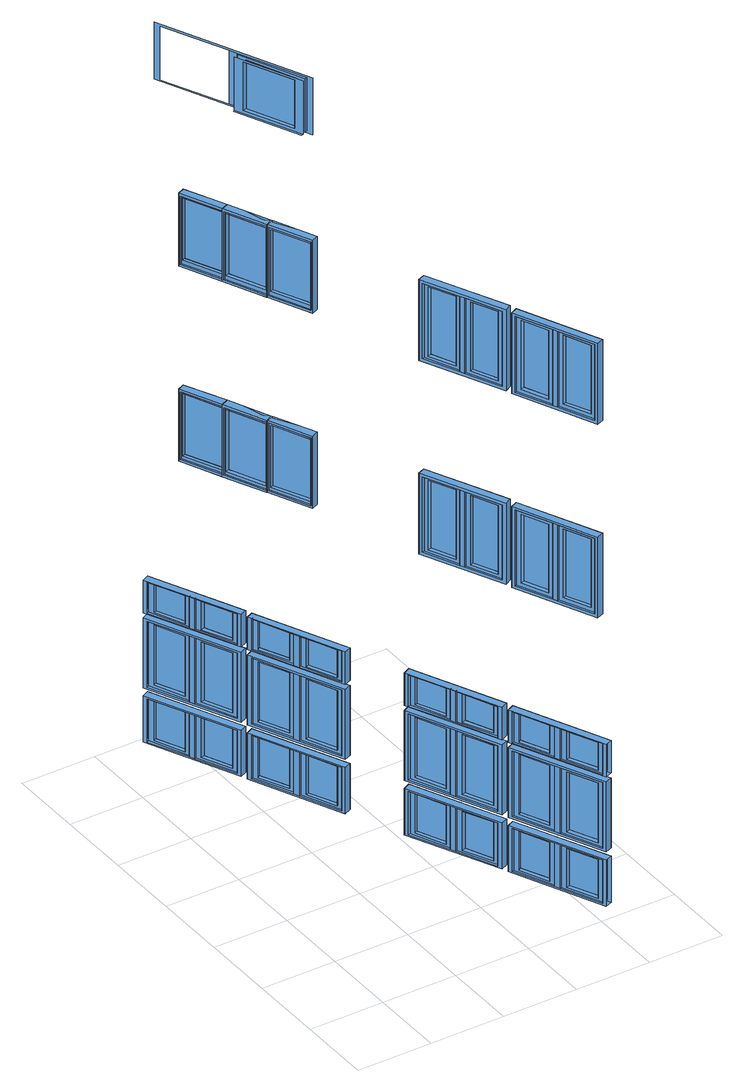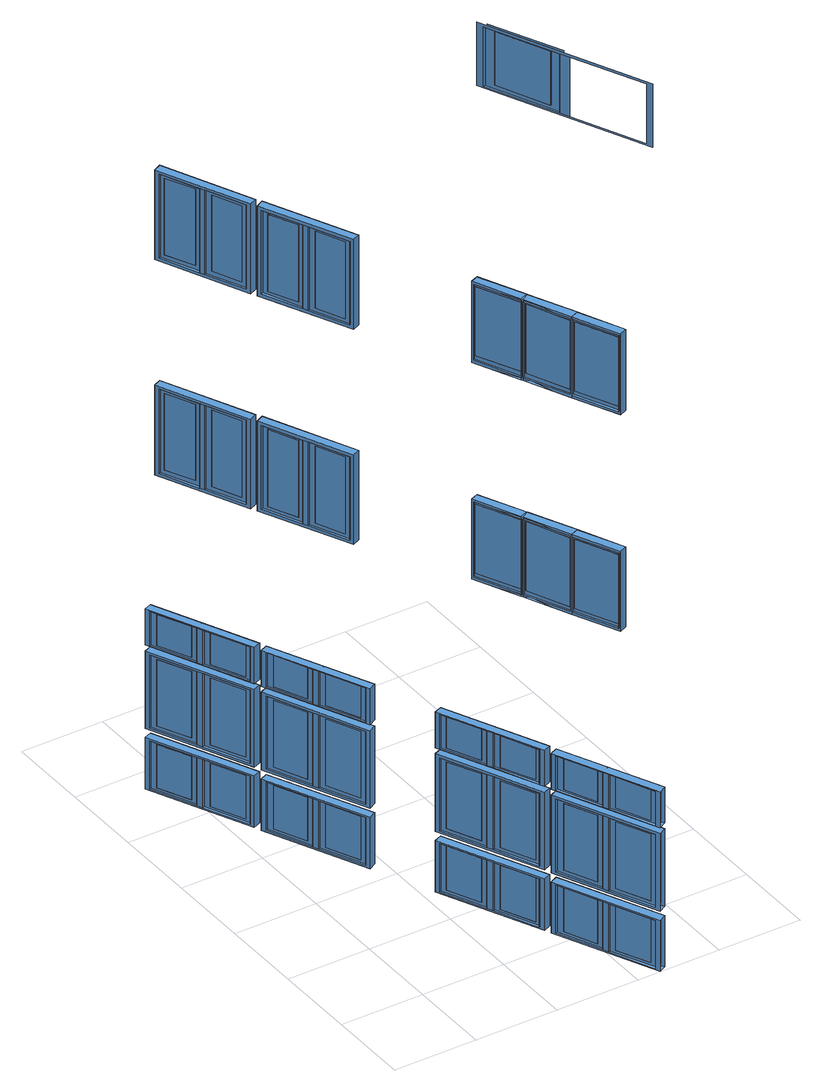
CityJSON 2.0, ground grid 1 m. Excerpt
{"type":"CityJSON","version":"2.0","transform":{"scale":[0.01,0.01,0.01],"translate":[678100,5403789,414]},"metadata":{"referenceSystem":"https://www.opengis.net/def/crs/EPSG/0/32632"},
"CityObjects":{
"building1":{"type":"Building","attributes":{"dataAvailable":"Sufficient","measuredHeight":16.65},"geometry":[{"type":"MultiSurface","lod":"3","boundaries":[[[0,1,2,3]],[[4,5,6,7]],[[8,9,10,11]],[[12,13,4,7],[1,2,14,15]],[[16,8,11,17]],[[18,19,20,21],[22,23,17,11,24,25,8,16]],[[26,15,1,0]],[[3,2,14,27]],[[9,28,29,10],[3,27,26,0]],[[0,3,27,26]],[[11,10,29,24]],[[25,28,9,8]],[[27,14,15,26]],[[24,29,28,25]],[[30,31,32,33]],[[34,35,36,37]],[[38,39,40,41]],[[42,43,44,45]],[[46,47,48,49]],[[50,51,52,53]],[[33,42,45,30],[54,55,56,57]],[[37,46,49,34],[58,59,60,61]],[[41,50,53,38],[62,63,64,65]],[[66,67,68,69]],[[70,71,72,73]],[[31,44,74,75]],[[35,48,76,77]],[[39,52,78,79]],[[80,81,82,83],[84,74,44,43,32,31,75,85]],[[86,87,88,89],[90,76,48,47,36,35,77,91]],[[92,93,94,95],[96,78,52,51,40,39,79,97]],[[98,56,55,99]],[[100,60,59,101]],[[102,64,63,103]],[[44,31,30,45]],[[48,35,34,49]],[[52,39,38,53]],[[75,74,104,105]],[[77,76,106,107]],[[79,78,108,109]],[[110,111,112,113]],[[114,115,116,117]],[[118,119,110,113,120,121,68,67]],[[122,123,114,117,124,125,72,71]],[[126,127,128,129]],[[130,131,132,133]],[[98,134,135,99]],[[100,136,137,101]],[[102,138,139,103]],[[140,141,142,143],[98,134,135,99]],[[144,145,146,147],[100,136,137,101]],[[148,149,150,151],[102,138,139,103]],[[69,68,121,152]],[[73,72,125,153]],[[154,118,67,66]],[[155,122,71,70]],[[134,57,56,98]],[[136,61,60,100]],[[138,65,64,102]],[[66,69,152,154],[128,127,156,157]],[[70,73,153,155],[132,131,158,159]],[[160,142,141,161]],[[162,146,145,163]],[[164,150,149,165]],[[166,140,143,167]],[[168,144,147,169]],[[170,148,151,171]],[[172,83,82,173]],[[174,81,80,175]],[[176,89,88,177]],[[178,87,86,179]],[[180,95,94,181]],[[182,93,92,183]],[[184,85,75,105]],[[104,74,84,185]],[[186,91,77,107]],[[106,76,90,187]],[[188,97,79,109]],[[108,78,96,189]],[[190,191,192,193]],[[194,195,196,197]],[[198,199,200,201]],[[202,203,204,205]],[[206,207,208,209]],[[110,119,210,111]],[[112,211,120,113]],[[114,123,212,115]],[[116,213,124,117]],[[129,128,157,214]],[[133,132,159,215]],[[127,126,216,156]],[[131,130,217,158]],[[104,185,184,105],[191,192,218,219]],[[106,187,186,107],[195,196,220,221]],[[108,189,188,109],[199,200,222,223]],[[224,225,226,227]],[[228,229,230,231]],[[225,232,233,119,118,121,120,234,235,226]],[[229,236,237,123,122,125,124,238,239,230]],[[161,141,140,166]],[[163,145,144,168]],[[165,149,148,170]],[[216,214,129,126]],[[217,215,133,130]],[[240,204,203,241],[126,216,214,129]],[[242,208,207,243],[130,217,215,133]],[[244,245,246,247]],[[248,249,250,251]],[[252,253,254,255]],[[256,219,191,190]],[[257,221,195,194]],[[258,223,199,198]],[[193,192,218,259]],[[197,196,220,260]],[[201,200,222,261]],[[185,84,85,184]],[[187,90,91,186]],[[189,96,97,188]],[[166,244,247,161]],[[168,248,251,163]],[[170,252,255,165]],[[175,174,173,172],[167,160,161,247,262,263,244,166]],[[179,178,177,176],[169,162,163,251,264,265,248,168]],[[183,182,181,180],[171,164,165,255,266,267,252,170]],[[268,241,203,202]],[[269,243,207,206]],[[205,204,240,270]],[[209,208,242,271]],[[119,210,270,268,211,120,121,118]],[[123,212,271,269,213,124,125,122]],[[272,232,225,224]],[[227,226,235,273]],[[274,236,229,228]],[[231,230,239,275]],[[276,277,278,279]],[[280,281,282,283]],[[205,270,210,111,112,211,268,202]],[[209,271,212,115,116,213,269,206]],[[245,284,285,246],[193,259,256,190]],[[190,193,259,256]],[[249,286,287,250],[197,260,257,194]],[[194,197,260,257]],[[253,288,289,254],[201,261,258,198]],[[198,201,261,258]],[[290,291,292,293]],[[294,295,296,297]],[[298,299,300,301]],[[224,227,273,272],[278,277,302,303]],[[228,231,275,274],[282,281,304,305]],[[259,218,219,256]],[[260,220,221,257]],[[261,222,223,258]],[[211,306,234,120]],[[213,307,238,124]],[[247,246,285,262]],[[263,284,245,244]],[[251,250,287,264]],[[265,286,249,248]],[[255,254,289,266]],[[267,288,253,252]],[[308,309,233,232]],[[310,311,237,236]],[[232,235,312,308]],[[236,239,313,310]],[[314,312,235,234]],[[315,313,239,238]],[[81,174,173,82]],[[87,178,177,88]],[[93,182,181,94]],[[316,210,119,233]],[[317,212,123,237]],[[318,319,320,321]],[[322,323,324,325]],[[279,278,303,326]],[[283,282,305,327]],[[277,276,328,302]],[[281,280,329,304]],[[235,232,272,273]],[[239,236,274,275]],[[308,312,330,331]],[[310,313,332,333]],[[334,335,336,337]],[[338,339,340,341]],[[342,343,344,345]],[[293,292,346,347]],[[297,296,348,349]],[[301,300,350,351]],[[352,353,291,290]],[[354,355,295,294]],[[356,357,299,298]],[[262,285,284,263]],[[264,287,286,265]],[[266,289,288,267]],[[328,326,279,276]],[[329,327,283,280]],[[290,293,347,352],[358,359,360,361]],[[294,297,349,354],[362,363,364,365]],[[298,301,351,356],[366,367,368,369]],[[370,320,319,371],[276,328,326,279]],[[372,324,323,373],[280,329,327,283]],[[374,309,308,375,376,312,314,377]],[[378,311,310,379,380,313,315,381]],[[302,328,326,303]],[[304,329,327,305]],[[382,371,319,318]],[[321,320,370,383]],[[384,373,323,322]],[[325,324,372,385]],[[233,309,386,316]],[[237,311,387,317]],[[306,388,314,234]],[[307,389,315,238]],[[383,316,210,270,268,211,306,382,318,321]],[[385,317,212,271,269,213,307,384,322,325]],[[330,312,376,390]],[[391,375,308,331]],[[332,313,380,392]],[[393,379,310,333]],[[353,346,394,395]],[[355,348,396,397]],[[357,350,398,399]],[[400,401,402,403]],[[404,405,406,407]],[[337,408,409,334],[410,394,346,292,291,353,395,411]],[[341,412,413,338],[414,396,348,296,295,355,397,415]],[[345,416,417,342],[418,398,350,300,299,357,399,419]],[[420,421,422,423]],[[424,425,426,427]],[[428,429,430,431]],[[432,360,359,433]],[[434,364,363,435]],[[436,368,367,437]],[[346,353,352,347]],[[348,355,354,349]],[[350,357,356,351]],[[390,438,403,400,439,391,331,330]],[[392,440,407,404,441,393,333,332]],[[395,394,442,443]],[[397,396,444,445]],[[399,398,446,447]],[[448,449,422,421],[432,450,451,433]],[[452,453,426,425],[434,454,455,435]],[[456,457,430,429],[436,458,459,437]],[[432,450,451,433]],[[434,454,455,435]],[[436,458,459,437]],[[383,370,371,382]],[[385,372,373,384]],[[450,361,360,432]],[[454,365,364,434]],[[458,369,368,436]],[[460,461,462,463]],[[464,465,466,467]],[[400,439,468,401]],[[403,402,469,438]],[[404,441,470,405]],[[407,406,471,440]],[[377,314,388,472]],[[381,315,389,473]],[[386,309,374,474]],[[387,311,378,475]],[[390,376,375,391,439,438]],[[392,380,379,393,441,440]],[[476,448,421,420]],[[477,452,425,424]],[[478,456,429,428]],[[423,422,449,479]],[[427,426,453,480]],[[431,430,457,481]],[[388,460,382,306]],[[382,460,463,383]],[[389,464,384,307]],[[384,464,467,385]],[[316,383,463,386]],[[317,385,467,387]],[[482,408,337,336]],[[483,412,341,340]],[[484,416,345,344]],[[335,334,409,485]],[[339,338,413,486]],[[343,342,417,487]],[[488,411,395,443]],[[442,394,410,489]],[[490,415,397,445]],[[444,396,414,491]],[[492,419,399,447]],[[446,398,418,493]],[[494,495,462,461],[401,468,469,402]],[[496,497,466,465],[405,470,471,406]],[[402,401,468,469]],[[406,405,470,471]],[[498,499,500,501]],[[502,503,504,505]],[[506,507,508,509]],[[442,489,488,443],[499,500,510,511]],[[444,491,490,445],[503,504,512,513]],[[446,493,492,447],[507,508,514,515]],[[463,462,495,516]],[[517,494,461,460]],[[467,466,497,518]],[[519,496,465,464]],[[439,438,469,468]],[[441,440,471,470]],[[377,472,474,374]],[[381,473,475,378]],[[479,449,448,476]],[[480,453,452,477]],[[481,457,456,478]],[[474,386,463,516,517,460,388,472]],[[475,387,467,518,519,464,389,473]],[[520,521,522,523]],[[524,525,526,527]],[[528,529,530,531]],[[501,500,510,532]],[[505,504,512,533]],[[509,508,514,534]],[[535,511,499,498]],[[536,513,503,502]],[[537,515,507,506]],[[489,410,411,488]],[[491,414,415,490]],[[493,418,419,492]],[[476,520,523,479]],[[477,524,527,480]],[[478,528,531,481]],[[336,482,485,335],[420,423,479,523,538,539,520,476]],[[340,483,486,339],[424,427,480,527,540,541,524,477]],[[344,484,487,343],[428,431,481,531,542,543,528,478]],[[516,495,494,517]],[[518,497,496,519]],[[521,544,545,522],[501,532,535,498]],[[525,546,547,526],[505,533,536,502]],[[529,548,549,530],[509,534,537,506]],[[498,501,532,535]],[[502,505,533,536]],[[506,509,534,537]],[[532,510,511,535]],[[533,512,513,536]],[[534,514,515,537]],[[523,522,545,538]],[[539,544,521,520]],[[527,526,547,540]],[[541,546,525,524]],[[531,530,549,542]],[[543,548,529,528]],[[408,482,485,409]],[[412,483,486,413]],[[416,484,487,417]],[[538,545,544,539]],[[540,547,546,541]],[[542,549,548,543]],[[550,551,552,553]],[[554,555,556,557]],[[558,559,560,561]],[[562,563,564,565]],[[566,567,568,569]],[[570,571,572,573]],[[574,575,576,577]],[[578,579,580,581]],[[553,552,582,583]],[[557,556,584,585]],[[561,560,586,587]],[[588,589,551,550]],[[590,591,555,554]],[[592,593,559,558]],[[550,553,583,588],[594,595,596,597]],[[554,557,585,590],[598,599,600,601]],[[558,561,587,592],[602,603,604,605]],[[606,607,608,609]],[[610,611,612,613]],[[614,615,563,562]],[[616,617,567,566]],[[565,564,618,619]],[[569,568,620,621]],[[573,622,623,570],[624,625,582,552,551,589,626,627]],[[577,628,629,574],[630,631,584,556,555,591,632,633]],[[581,634,635,578],[636,637,586,560,559,593,638,639]],[[589,582,625,626]],[[591,584,631,632]],[[593,586,637,638]],[[562,565,619,614],[640,641,642,643]],[[566,569,621,616],[644,645,646,647]],[[648,649,650,651]],[[652,653,654,655]],[[656,657,658,659]],[[660,596,595,661]],[[662,600,599,663]],[[664,604,603,665]],[[582,589,588,583]],[[584,591,590,585]],[[586,593,592,587]],[[615,618,666,667]],[[617,620,668,669]],[[609,670,671,606],[672,666,618,564,563,615,667,673]],[[613,674,675,610],[676,668,620,568,567,617,669,677]],[[626,625,678,679]],[[632,631,680,681]],[[638,637,682,683]],[[618,615,614,619]],[[620,617,616,621]],[[684,642,641,685]],[[686,646,645,687]],[[660,688,689,661]],[[662,690,691,663]],[[664,692,693,665]],[[694,695,650,649],[660,688,689,661]],[[696,697,654,653],[662,690,691,663]],[[698,699,658,657],[664,692,693,665]],[[700,701,702,703]],[[704,705,706,707]],[[667,666,708,709]],[[669,668,710,711]],[[688,597,596,660]],[[690,601,600,662]],[[692,605,604,664]],[[651,650,695,712]],[[713,694,649,648]],[[655,654,697,714]],[[715,696,653,652]],[[659,658,699,716]],[[717,698,657,656]],[[571,570,623,718]],[[719,622,573,572]],[[575,574,629,720]],[[721,628,577,576]],[[579,578,635,722]],[[723,634,581,580]],[[724,643,642,684]],[[725,647,646,686]],[[684,724,726,685]],[[686,725,727,687]],[[728,729,702,701],[684,724,726,685]],[[730,731,706,705],[686,725,727,687]],[[732,627,626,679]],[[678,625,624,733]],[[734,633,632,681]],[[680,631,630,735]],[[736,639,638,683]],[[682,637,636,737]],[[738,739,740,741]],[[742,743,744,745]],[[746,747,748,749]],[[703,702,729,750]],[[751,728,701,700]],[[707,706,731,752]],[[753,730,705,704]],[[607,606,671,754]],[[611,610,675,755]],[[756,670,609,608]],[[757,674,613,612]],[[758,673,667,709]],[[708,666,672,759]],[[760,677,669,711]],[[710,668,676,761]],[[678,733,732,679],[739,740,762,763]],[[680,735,734,681],[743,744,764,765]],[[682,737,736,683],[747,748,766,767]],[[768,769,770,771]],[[772,773,774,775]],[[708,759,758,709],[769,770,776,777]],[[710,761,760,711],[773,774,778,779]],[[712,695,694,713]],[[714,697,696,715]],[[716,699,698,717]],[[780,781,782,783]],[[784,785,786,787]],[[788,789,790,791]],[[792,763,739,738]],[[741,740,762,793]],[[794,765,743,742]],[[745,744,764,795]],[[796,767,747,746]],[[749,748,766,797]],[[733,624,627,732]],[[735,630,633,734]],[[737,636,639,736]],[[750,729,728,751]],[[752,731,730,753]],[[713,780,783,712]],[[572,719,718,571],[648,651,712,783,798,799,780,713]],[[715,784,787,714]],[[576,721,720,575],[652,655,714,787,800,801,784,715]],[[717,788,791,716]],[[580,723,722,579],[656,659,716,791,802,803,788,717]],[[759,672,673,758]],[[761,676,677,760]],[[771,770,776,804]],[[775,774,778,805]],[[806,777,769,768]],[[807,779,773,772]],[[808,809,810,811]],[[812,813,814,815]],[[751,808,811,750]],[[753,812,815,752]],[[608,756,754,607],[700,703,750,811,816,817,808,751]],[[612,757,755,611],[704,707,752,815,818,819,812,753]],[[781,820,821,782],[741,793,792,738]],[[785,822,823,786],[745,795,794,742]],[[789,824,825,790],[749,797,796,746]],[[738,741,793,792]],[[742,745,795,794]],[[746,749,797,796]],[[826,827,828,829]],[[830,831,832,833]],[[834,835,836,837]],[[793,762,763,792]],[[795,764,765,794]],[[797,766,767,796]],[[838,839,840,841]],[[842,843,844,845]],[[768,771,804,806]],[[772,775,805,807]],[[804,776,777,806]],[[805,778,779,807]],[[783,782,821,798]],[[799,820,781,780]],[[787,786,823,800]],[[801,822,785,784]],[[791,790,825,802]],[[803,824,789,788]],[[809,846,847,810],[771,804,806,768]],[[813,848,849,814],[775,805,807,772]],[[622,719,718,623]],[[628,721,720,629]],[[634,723,722,635]],[[811,810,847,816]],[[817,846,809,808]],[[815,814,849,818]],[[819,848,813,812]],[[670,756,754,671]],[[674,757,755,675]],[[850,851,852,853]],[[854,855,856,857]],[[858,859,860,861]],[[862,863,864,865]],[[866,867,868,869]],[[829,828,870,871]],[[872,873,827,826]],[[833,832,874,875]],[[876,877,831,830]],[[837,836,878,879]],[[880,881,835,834]],[[841,840,882,883]],[[884,885,839,838]],[[845,844,886,887]],[[888,889,843,842]],[[798,821,820,799]],[[800,823,822,801]],[[802,825,824,803]],[[826,829,871,872],[890,891,892,893]],[[830,833,875,876],[894,895,896,897]],[[834,837,879,880],[898,899,900,901]],[[838,841,883,884],[902,903,904,905]],[[842,845,887,888],[906,907,908,909]],[[816,847,846,817]],[[818,849,848,819]],[[865,910,911,862],[912,913,882,840,839,885,914,915]],[[869,916,917,866],[918,919,886,844,843,889,920,921]],[[885,882,913,914]],[[889,886,919,920]],[[873,870,922,923]],[[877,874,924,925]],[[881,878,926,927]],[[853,928,929,850],[930,922,870,828,827,873,923,931]],[[857,932,933,854],[934,924,874,832,831,877,925,935]],[[861,936,937,858],[938,926,878,836,835,881,927,939]],[[882,885,884,883]],[[886,889,888,887]],[[940,941,942,943]],[[944,945,946,947]],[[948,949,950,951]],[[952,892,891,953]],[[954,896,895,955]],[[956,900,899,957]],[[958,904,903,959]],[[960,908,907,961]],[[870,873,872,871]],[[874,877,876,875]],[[878,881,880,879]],[[962,963,964,965]],[[966,967,968,969]],[[914,913,970,971]],[[920,919,972,973]],[[923,922,974,975]],[[925,924,976,977]],[[927,926,978,979]],[[952,980,981,953]],[[954,982,983,955]],[[956,984,985,957]],[[986,987,942,941],[952,980,981,953]],[[988,989,946,945],[954,982,983,955]],[[990,991,950,949],[956,984,985,957]],[[958,992,993,959]],[[960,994,995,961]],[[992,905,904,958]],[[994,909,908,960]],[[996,997,964,963],[958,992,993,959]],[[998,999,968,967],[960,994,995,961]],[[980,893,892,952]],[[982,897,896,954]],[[984,901,900,956]],[[943,942,987,1000]],[[947,946,989,1001]],[[951,950,991,1002]],[[1003,986,941,940]],[[1004,988,945,944]],[[1005,990,949,948]],[[965,964,997,1006]],[[1007,996,963,962]],[[969,968,999,1008]],[[1009,998,967,966]],[[863,862,911,1010]],[[1011,910,865,864]],[[867,866,917,1012]],[[1013,916,869,868]],[[1014,915,914,971]],[[1015,921,920,973]],[[970,913,912,1016]],[[972,919,918,1017]],[[851,850,929,1018]],[[1019,928,853,852]],[[855,854,933,1020]],[[1021,932,857,856]],[[859,858,937,1022]],[[1023,936,861,860]],[[974,922,930,1024]],[[976,924,934,1025]],[[978,926,938,1026]],[[1027,931,923,975]],[[1028,935,925,977]],[[1029,939,927,979]],[[1030,1031,1032,1033]],[[1034,1035,1036,1037]],[[970,1016,1014,971],[1031,1032,1038,1039]],[[972,1017,1015,973],[1035,1036,1040,1041]],[[1042,1043,1044,1045]],[[1046,1047,1048,1049]],[[1050,1051,1052,1053]],[[974,1024,1027,975],[1043,1044,1054,1055]],[[976,1025,1028,977],[1047,1048,1056,1057]],[[978,1026,1029,979],[1051,1052,1058,1059]],[[1006,997,996,1007]],[[1008,999,998,1009]],[[1016,912,915,1014]],[[1017,918,921,1015]],[[1000,987,986,1003]],[[1001,989,988,1004]],[[1002,991,990,1005]],[[1060,1039,1031,1030]],[[1061,1041,1035,1034]],[[1033,1032,1038,1062]],[[1037,1036,1040,1063]],[[1064,1065,1066,1067]],[[1068,1069,1070,1071]],[[1072,1073,1074,1075]],[[1076,1077,1078,1079]],[[1080,1081,1082,1083]],[[1084,1055,1043,1042]],[[1045,1044,1054,1085]],[[1086,1057,1047,1046]],[[1049,1048,1056,1087]],[[1088,1059,1051,1050]],[[1053,1052,1058,1089]],[[1024,930,931,1027]],[[1025,934,935,1028]],[[1026,938,939,1029]],[[1007,1064,1067,1006]],[[1009,1068,1071,1008]],[[864,1011,1010,863],[962,965,1006,1067,1090,1091,1064,1007]],[[868,1013,1012,867],[966,969,1008,1071,1092,1093,1068,1009]],[[1003,1072,1075,1000]],[[852,1019,1018,851],[940,943,1000,1075,1094,1095,1072,1003]],[[1004,1076,1079,1001]],[[856,1021,1020,855],[944,947,1001,1079,1096,1097,1076,1004]],[[1005,1080,1083,1002]],[[860,1023,1022,859],[948,951,1002,1083,1098,1099,1080,1005]],[[1065,1100,1101,1066],[1033,1062,1060,1030]],[[1069,1102,1103,1070],[1037,1063,1061,1034]],[[1030,1033,1062,1060]],[[1034,1037,1063,1061]],[[1062,1038,1039,1060]],[[1063,1040,1041,1061]],[[1042,1045,1085,1084]],[[1046,1049,1087,1086]],[[1050,1053,1089,1088]],[[1073,1104,1105,1074],[1045,1085,1084,1042]],[[1077,1106,1107,1078],[1049,1087,1086,1046]],[[1081,1108,1109,1082],[1053,1089,1088,1050]],[[1067,1066,1101,1090]],[[1091,1100,1065,1064]],[[1071,1070,1103,1092]],[[1093,1102,1069,1068]],[[1085,1054,1055,1084]],[[1087,1056,1057,1086]],[[1089,1058,1059,1088]],[[910,1011,1010,911]],[[916,1013,1012,917]],[[1095,1104,1073,1072]],[[1097,1106,1077,1076]],[[1099,1108,1081,1080]],[[1075,1074,1105,1094]],[[1079,1078,1107,1096]],[[1083,1082,1109,1098]],[[936,1023,1022,937]],[[1090,1101,1100,1091]],[[1092,1103,1102,1093]],[[1094,1105,1104,1095]],[[1096,1107,1106,1097]],[[1098,1109,1108,1099]]],"semantics":{"surfaces":[{"type":"Window","@cityeditor:layer":"Unclassified.LoD3","frameKlumMaterialClass":"Wood","frameKlumMaterialIndex":"L101","paneMaterialClass":"Glass","frameMaterialUncertainty":0.5},{"type":"Window","frameKlumMaterialClass":"Wood","frameKlumMaterialIndex":"L001","paneMaterialClass":"Glass"},{"type":"Window","frameKlumMaterialClass":"Wood","frameKlumMaterialIndex":"L101","paneMaterialClass":"Glass","frameMaterialUncertainty":0.5}],"values":[0,0,0,0,0,0,0,0,0,0,0,0,0,0,1,1,1,1,1,1,1,1,1,0,0,1,1,1,1,1,1,1,1,1,1,1,1,1,1,1,0,0,0,0,0,0,1,1,1,1,1,1,0,0,0,0,1,1,1,0,0,1,1,1,1,1,1,1,1,1,1,1,1,1,1,1,1,1,1,1,1,1,0,0,0,0,0,0,0,0,0,0,1,1,1,0,0,0,0,1,1,1,0,0,0,0,1,1,1,1,1,1,1,1,1,1,1,1,1,1,1,1,1,1,0,0,0,0,0,0,0,0,0,0,0,0,0,0,1,1,1,1,1,1,1,1,1,0,0,1,1,1,0,0,1,1,1,1,1,1,0,0,0,0,0,0,1,1,1,0,0,0,0,0,0,0,0,0,0,0,0,1,1,1,1,1,1,1,1,1,1,1,1,0,0,1,1,1,0,0,0,0,0,0,0,0,0,0,0,0,0,0,0,0,0,0,0,0,1,1,1,0,0,1,1,1,1,1,1,1,1,1,1,1,1,0,0,1,1,1,1,1,1,1,1,1,0,0,1,1,1,0,0,0,0,0,0,0,0,0,0,0,0,1,1,1,1,1,1,0,0,0,0,0,0,1,1,1,1,1,1,1,1,1,1,1,1,0,0,0,0,1,1,1,1,1,1,0,0,0,0,0,0,0,0,1,1,1,0,0,1,1,1,1,1,1,1,1,1,1,1,1,1,1,1,1,1,1,0,0,1,1,1,1,1,1,1,1,1,1,1,1,1,1,1,1,1,1,1,1,1,1,1,1,2,2,1,1,1,1,1,1,1,1,1,1,1,1,2,2,2,2,2,2,1,1,1,1,1,1,2,2,1,1,1,1,1,1,1,1,1,2,2,2,2,1,1,1,2,2,2,2,1,1,1,1,1,1,2,2,2,2,1,1,1,1,1,1,1,1,1,1,1,1,1,1,1,2,2,2,2,2,2,1,1,1,1,1,1,1,1,1,2,2,2,2,2,2,2,2,2,2,2,2,1,1,1,2,2,2,2,1,1,1,1,1,1,1,1,1,1,1,1,1,1,1,2,2,1,1,1,1,1,1,2,2,2,2,2,2,2,2,2,2,2,2,1,1,1,1,1,1,1,1,1,1,1,1,2,2,2,2,2,2,1,1,1,1,1,1,2,2,1,1,1,2,2,2,2,2,2,1,1,1,2,2,1,1,1,1,1,1,2,2,2,2,1,1,1,1,1,1,2,2,2,2,2,2,2,2,1,1,1,1,1,1,2,2,1,1,1,1,1,1,2,2,1,1,1,2,2,2,2,1,1,1,1,1,1,1,1,1,2,2,2,2,2,2,1,1,1,1,1,1,1,1,1,2,2,2,2,2,2,2,2,2,2,2,2,1,1,1,1,1,1,1,1,1,1,1,1,2,2,2,2,1,1,1,1,1,1,2,2,2,2,1,1,1,2,2,2,2,2,2,1,1,1,1,1,1,1,1,1,1,1,1,2,2,2,2,1,1,1,1,1,1,2,2,2,2,2,2,1,1,1,1,1,1,2,2,2,2,1,1,1,2,2,1,1,1,1,1,1,1,2,2,1,1,1]}}]}
},
"vertices":[
[82,409,1071],[77,407,1071],[77,407,1004],[82,409,1004],[111,334,1000],[108,333,1000],[70,417,1000],[72,418,1000],[79,421,1074],[77,420,1074],[77,420,1000],[79,421,1000],[72,418,1074],[111,334,1074],[106,344,1004],[106,344,1071],[74,432,1074],[74,432,1000],[32,524,1077],[121,329,1077],[121,329,998],[32,524,998],[35,516,1074],[35,516,1000],[118,337,1000],[118,337,1074],[110,346,1071],[110,346,1004],[115,336,1074],[115,336,1000],[91,539,31],[89,538,31],[65,589,31],[68,591,31],[91,539,107],[89,538,107],[65,589,107],[68,591,107],[91,539,209],[89,538,209],[65,589,209],[68,591,209],[68,591,91],[65,589,91],[89,538,91],[91,539,91],[68,591,198],[65,589,198],[89,538,198],[91,539,198],[68,591,252],[65,589,252],[89,538,252],[91,539,252],[71,584,89],[71,584,34],[88,545,34],[88,545,89],[71,584,194],[71,584,111],[88,545,111],[88,545,194],[71,584,250],[71,584,211],[88,545,211],[88,545,250],[86,550,708],[84,549,708],[84,549,803],[86,550,803],[86,550,438],[84,549,438],[84,549,532],[86,550,532],[92,531,91],[92,531,31],[92,531,198],[92,531,107],[92,531,252],[92,531,209],[63,594,93],[118,474,93],[118,474,29],[63,594,29],[116,479,91],[116,479,31],[63,594,201],[118,474,201],[118,474,104],[63,594,104],[116,479,198],[116,479,107],[63,594,253],[118,474,253],[118,474,208],[63,594,208],[116,479,252],[116,479,209],[93,547,34],[75,586,34],[93,547,111],[75,586,111],[93,547,211],[75,586,211],[94,532,91],[94,532,31],[94,532,198],[94,532,107],[94,532,252],[94,532,209],[83,551,705],[92,555,705],[92,555,806],[83,551,806],[83,551,435],[92,555,435],[92,555,535],[83,551,535],[107,497,708],[107,497,705],[107,497,806],[107,497,803],[107,497,438],[107,497,435],[107,497,535],[107,497,532],[91,551,713],[87,549,713],[87,549,799],[91,551,799],[91,551,442],[87,549,442],[87,549,528],[91,551,528],[93,547,89],[75,586,89],[93,547,194],[75,586,194],[93,547,250],[75,586,250],[96,541,91],[96,541,31],[72,592,31],[72,592,91],[96,541,198],[96,541,107],[72,592,107],[72,592,198],[96,541,252],[96,541,209],[72,592,209],[72,592,252],[110,498,803],[110,498,532],[110,498,708],[110,498,438],[109,500,713],[109,500,799],[109,500,442],[109,500,528],[75,594,31],[98,542,31],[75,594,107],[98,542,107],[75,594,209],[98,542,209],[98,542,91],[75,594,91],[98,542,198],[75,594,198],[98,542,252],[75,594,252],[72,599,29],[127,478,29],[127,478,93],[72,599,93],[72,599,104],[127,478,104],[127,478,201],[72,599,201],[72,599,208],[127,478,208],[127,478,253],[72,599,253],[118,480,31],[118,480,91],[118,480,107],[118,480,198],[118,480,209],[118,480,252],[102,527,89],[97,525,89],[97,525,34],[102,527,34],[102,527,194],[97,525,194],[97,525,111],[102,527,111],[102,527,250],[97,525,250],[97,525,211],[102,527,211],[93,553,803],[90,552,803],[90,552,708],[93,553,708],[93,553,532],[90,552,532],[90,552,438],[93,553,438],[117,501,705],[117,501,806],[117,501,435],[117,501,535],[114,502,799],[114,502,528],[114,502,713],[114,502,442],[115,487,34],[115,487,89],[115,487,111],[115,487,194],[115,487,211],[115,487,250],[110,496,708],[108,495,708],[108,495,803],[110,496,803],[110,496,438],[108,495,438],[108,495,532],[110,496,532],[132,442,708],[132,442,705],[132,442,806],[132,442,803],[132,442,438],[132,442,435],[132,442,535],[132,442,532],[114,500,708],[114,500,803],[114,500,438],[114,500,532],[101,535,91],[99,534,91],[99,534,31],[101,535,31],[101,535,198],[99,534,198],[99,534,107],[101,535,107],[101,535,252],[99,534,252],[99,534,209],[101,535,209],[119,489,89],[119,489,194],[119,489,250],[119,489,34],[119,489,111],[119,489,211],[125,483,31],[125,483,91],[125,483,107],[125,483,198],[125,483,209],[125,483,252],[117,501,803],[117,501,532],[117,501,708],[117,501,438],[134,443,708],[134,443,803],[134,443,438],[134,443,532],[116,497,713],[111,495,713],[111,495,799],[116,497,799],[116,497,442],[111,495,442],[111,495,528],[116,497,528],[122,482,91],[122,482,31],[122,482,198],[122,482,107],[122,482,252],[122,482,209],[126,462,107],[124,461,107],[124,461,198],[126,462,198],[126,462,209],[124,461,209],[124,461,252],[126,462,252],[126,462,31],[124,461,31],[124,461,91],[126,462,91],[133,445,713],[133,445,799],[133,445,442],[133,445,528],[141,447,806],[141,447,535],[133,441,708],[133,441,705],[133,441,438],[133,441,435],[133,441,803],[133,441,532],[133,441,806],[133,441,535],[141,447,705],[141,447,435],[117,499,803],[115,498,803],[115,498,708],[117,499,708],[117,499,532],[115,498,532],[115,498,438],[117,499,438],[138,447,799],[138,447,528],[138,447,713],[138,447,442],[135,442,803],[135,442,708],[135,442,532],[135,442,438],[121,466,104],[130,470,104],[130,470,201],[121,466,201],[121,466,208],[130,470,208],[130,470,253],[121,466,253],[121,466,29],[130,470,29],[130,470,93],[121,466,93],[147,409,198],[150,410,198],[147,409,252],[150,410,252],[147,409,91],[150,410,91],[150,410,107],[147,409,107],[150,410,209],[147,409,209],[150,410,31],[147,409,31],[129,455,194],[129,455,111],[147,417,111],[147,417,194],[129,455,250],[129,455,211],[147,417,211],[147,417,250],[129,455,89],[129,455,34],[147,417,34],[147,417,89],[139,446,708],[139,446,803],[139,446,438],[139,446,532],[158,386,705],[157,388,708],[157,388,803],[158,386,806],[158,386,435],[157,388,438],[157,388,532],[158,386,535],[141,447,803],[141,447,708],[141,447,532],[141,447,438],[142,445,705],[142,445,435],[142,445,806],[142,445,535],[159,389,803],[159,389,708],[159,389,532],[159,389,438],[150,402,198],[150,402,107],[150,402,252],[150,402,209],[150,402,91],[150,402,31],[136,440,713],[140,442,713],[140,442,799],[136,440,799],[136,440,442],[140,442,442],[140,442,528],[136,440,528],[176,345,201],[176,345,104],[174,350,198],[174,350,107],[176,345,253],[176,345,208],[174,350,252],[174,350,209],[176,345,93],[176,345,29],[174,350,91],[174,350,31],[133,465,198],[130,464,198],[130,464,107],[133,465,107],[133,465,252],[130,464,252],[130,464,209],[133,465,209],[133,465,91],[130,464,91],[130,464,31],[133,465,31],[151,419,111],[133,458,111],[151,419,211],[133,458,211],[151,419,34],[133,458,34],[159,389,799],[159,389,713],[159,389,528],[159,389,442],[153,403,198],[153,403,107],[153,403,252],[153,403,209],[153,403,91],[153,403,31],[154,412,198],[154,412,107],[151,419,194],[133,458,194],[154,412,252],[154,412,209],[151,419,250],[133,458,250],[154,412,91],[154,412,31],[151,419,89],[133,458,89],[142,445,803],[140,444,803],[140,444,708],[142,445,708],[142,445,532],[140,444,532],[140,444,438],[142,445,438],[164,391,713],[164,391,799],[164,391,442],[164,391,528],[167,390,806],[167,390,535],[167,390,705],[167,390,435],[156,413,198],[156,413,252],[156,413,91],[156,413,107],[156,413,209],[156,413,31],[185,349,201],[185,349,253],[185,349,93],[185,349,104],[185,349,208],[185,349,29],[176,351,107],[176,351,198],[176,351,209],[176,351,252],[176,351,31],[176,351,91],[164,390,803],[164,390,708],[164,390,532],[164,390,438],[160,398,194],[156,396,194],[156,396,111],[160,398,111],[160,398,250],[156,396,250],[156,396,211],[160,398,211],[160,398,89],[156,396,89],[156,396,34],[160,398,34],[173,357,111],[173,357,194],[173,357,211],[173,357,250],[173,357,34],[173,357,89],[166,391,708],[166,391,803],[166,391,438],[166,391,532],[159,406,198],[157,405,198],[157,405,107],[159,406,107],[159,406,252],[157,405,252],[157,405,209],[159,406,209],[159,406,91],[157,405,91],[157,405,31],[159,406,31],[178,359,111],[178,359,211],[178,359,34],[178,359,194],[178,359,250],[178,359,89],[183,354,107],[183,354,198],[183,354,209],[183,354,252],[183,354,31],[183,354,91],[181,353,198],[181,353,107],[181,353,252],[181,353,209],[181,353,91],[181,353,31],[214,268,107],[211,267,107],[211,267,198],[214,268,198],[214,268,31],[211,267,31],[211,267,91],[214,268,91],[214,268,209],[211,267,209],[211,267,252],[214,268,252],[222,251,429],[219,250,429],[219,250,533],[222,251,533],[222,251,697],[219,250,697],[219,250,801],[222,251,801],[209,272,104],[218,277,104],[218,277,201],[209,272,201],[209,272,29],[218,277,29],[218,277,93],[209,272,93],[209,272,208],[218,277,208],[218,277,253],[209,272,253],[235,216,198],[237,217,198],[235,216,91],[237,217,91],[235,216,252],[237,217,252],[237,217,107],[235,216,107],[237,217,31],[235,216,31],[237,217,209],[235,216,209],[217,262,194],[217,262,111],[234,223,111],[234,223,194],[217,262,88],[217,262,34],[234,223,34],[234,223,88],[217,262,250],[217,262,211],[234,223,211],[234,223,250],[217,254,425],[226,258,425],[226,258,537],[217,254,537],[217,254,693],[226,258,693],[226,258,805],[217,254,805],[242,205,429],[240,204,429],[242,205,697],[240,204,697],[240,204,533],[242,205,533],[240,204,801],[242,205,801],[264,152,201],[264,152,104],[261,157,198],[238,209,198],[238,209,107],[261,157,107],[264,152,93],[264,152,29],[261,157,91],[238,209,91],[238,209,31],[261,157,31],[264,152,253],[264,152,208],[261,157,252],[238,209,252],[238,209,209],[261,157,209],[224,245,529],[224,245,433],[240,211,433],[240,211,529],[224,245,797],[224,245,701],[240,211,701],[240,211,797],[220,272,198],[218,271,198],[218,271,107],[220,272,107],[220,272,91],[218,271,91],[218,271,31],[220,272,31],[220,272,252],[218,271,252],[218,271,209],[220,272,209],[239,225,111],[221,264,111],[239,225,34],[221,264,34],[239,225,211],[221,264,211],[243,198,533],[243,198,429],[243,198,801],[243,198,697],[266,147,537],[266,147,425],[264,152,533],[264,152,429],[266,147,805],[266,147,693],[264,152,801],[264,152,697],[240,210,198],[240,210,107],[240,210,91],[240,210,31],[240,210,252],[240,210,209],[244,213,433],[229,247,433],[244,213,701],[229,247,701],[239,225,194],[221,264,194],[239,225,88],[221,264,88],[239,225,250],[221,264,250],[242,219,198],[242,219,107],[242,219,91],[242,219,31],[242,219,252],[242,219,209],[228,254,533],[226,253,533],[226,253,429],[228,254,429],[228,254,801],[226,253,801],[226,253,697],[228,254,697],[245,199,533],[245,199,429],[245,199,801],[245,199,697],[244,220,107],[244,220,198],[244,220,31],[244,220,91],[244,220,209],[244,220,252],[273,156,104],[273,156,201],[273,156,29],[273,156,93],[273,156,208],[273,156,253],[244,213,529],[244,213,797],[229,247,529],[229,247,797],[247,207,533],[247,207,429],[247,207,801],[247,207,697],[264,158,107],[264,158,198],[264,158,31],[264,158,91],[264,158,209],[264,158,252],[248,205,194],[243,203,194],[243,203,111],[248,205,111],[248,205,88],[243,203,88],[243,203,34],[248,205,34],[248,205,250],[243,203,250],[243,203,211],[248,205,211],[249,208,429],[249,208,533],[249,208,697],[249,208,801],[275,152,425],[275,152,693],[275,152,537],[275,152,805],[266,153,429],[266,153,533],[266,153,697],[266,153,801],[261,165,111],[261,165,194],[261,165,34],[261,165,88],[261,165,211],[261,165,250],[252,195,529],[248,193,529],[248,193,433],[252,195,433],[252,195,797],[248,193,797],[248,193,701],[252,195,701],[263,159,433],[263,159,529],[263,159,701],[263,159,797],[247,213,198],[245,212,198],[245,212,107],[247,213,107],[247,213,91],[245,212,91],[245,212,31],[247,213,31],[247,213,252],[245,212,252],[245,212,209],[247,213,209],[265,167,194],[265,167,111],[265,167,88],[265,167,34],[265,167,250],[265,167,211],[270,161,107],[270,161,198],[270,161,31],[270,161,91],[270,161,209],[270,161,252],[268,161,433],[268,161,701],[268,161,529],[268,161,797],[252,202,533],[250,201,533],[250,201,429],[252,202,429],[252,202,801],[250,201,801],[250,201,697],[252,202,697],[273,156,429],[273,156,533],[273,156,697],[273,156,801],[268,160,198],[268,160,107],[268,160,91],[268,160,31],[268,160,252],[268,160,209],[272,140,31],[269,139,31],[269,139,91],[272,140,91],[272,140,209],[269,139,209],[269,139,252],[272,140,252],[272,140,107],[269,139,107],[269,139,198],[272,140,198],[273,136,428],[271,135,428],[271,135,533],[273,136,533],[273,136,696],[271,135,696],[271,135,801],[273,136,801],[270,155,533],[270,155,429],[270,155,801],[270,155,697],[267,144,29],[276,148,29],[276,148,93],[267,144,93],[267,144,208],[276,148,208],[276,148,253],[267,144,253],[267,144,104],[276,148,104],[276,148,201],[267,144,201],[269,140,424],[278,144,424],[278,144,536],[269,140,536],[269,140,692],[278,144,692],[278,144,804],[269,140,804],[293,87,91],[295,88,91],[295,88,31],[293,87,31],[293,87,252],[295,88,252],[295,88,209],[293,87,209],[293,87,198],[295,88,198],[295,88,107],[293,87,107],[292,89,533],[294,90,533],[294,90,428],[292,89,428],[292,89,801],[294,90,801],[294,90,696],[292,89,696],[275,133,88],[275,133,34],[292,95,34],[292,95,88],[275,133,250],[275,133,211],[292,95,211],[292,95,250],[275,133,194],[275,133,111],[292,95,111],[292,95,194],[276,130,528],[276,130,433],[291,96,433],[291,96,528],[276,130,796],[276,130,701],[291,96,701],[291,96,796],[317,33,536],[317,33,424],[315,37,533],[295,83,533],[295,83,428],[315,37,428],[317,33,804],[317,33,692],[315,37,801],[295,83,801],[295,83,696],[315,37,696],[296,80,91],[296,80,31],[296,80,252],[296,80,209],[296,80,198],[296,80,107],[322,23,93],[322,23,29],[320,28,91],[320,28,31],[322,23,253],[322,23,208],[320,28,252],[320,28,209],[322,23,201],[322,23,104],[320,28,198],[320,28,107],[278,143,91],[276,142,91],[276,142,31],[278,143,31],[278,143,252],[276,142,252],[276,142,209],[278,143,209],[278,143,198],[276,142,198],[276,142,107],[278,143,107],[297,97,34],[279,136,34],[297,97,211],[279,136,211],[297,97,111],[279,136,111],[296,98,433],[281,132,433],[296,98,701],[281,132,701],[280,139,533],[278,138,533],[278,138,428],[280,139,428],[280,139,801],[278,138,801],[278,138,696],[280,139,696],[297,84,533],[297,84,428],[297,84,801],[297,84,696],[298,81,91],[298,81,31],[298,81,252],[298,81,209],[298,81,198],[298,81,107],[297,97,88],[279,136,88],[297,97,250],[279,136,250],[297,97,194],[279,136,194],[300,90,91],[300,90,31],[300,90,252],[300,90,209],[300,90,198],[300,90,107],[296,98,528],[281,132,528],[296,98,796],[281,132,796],[299,92,533],[299,92,428],[299,92,801],[299,92,696],[302,91,31],[302,91,209],[302,91,107],[302,91,91],[302,91,252],[302,91,198],[301,93,428],[301,93,533],[301,93,696],[301,93,801],[326,37,424],[326,37,536],[326,37,692],[326,37,804],[318,38,428],[318,38,696],[318,38,533],[318,38,801],[331,27,29],[331,27,93],[331,27,208],[331,27,253],[331,27,104],[331,27,201],[322,29,91],[322,29,252],[322,29,198],[322,29,31],[322,29,209],[322,29,107],[304,80,528],[300,79,528],[300,79,433],[304,80,433],[304,80,796],[300,79,796],[300,79,701],[304,80,701],[315,44,433],[315,44,528],[315,44,701],[315,44,796],[306,76,88],[301,74,88],[301,74,34],[306,76,34],[306,76,250],[301,74,250],[301,74,211],[306,76,211],[306,76,194],[301,74,194],[301,74,111],[306,76,111],[319,35,34],[319,35,88],[319,35,211],[319,35,250],[319,35,111],[319,35,194],[320,46,528],[320,46,796],[320,46,433],[320,46,701],[304,88,533],[301,87,533],[301,87,428],[304,88,428],[304,88,801],[301,87,801],[301,87,696],[304,88,696],[305,84,91],[303,83,91],[303,83,31],[305,84,31],[305,84,252],[303,83,252],[303,83,209],[305,84,209],[305,84,198],[303,83,198],[303,83,107],[305,84,107],[324,38,88],[324,38,34],[324,38,250],[324,38,211],[324,38,194],[324,38,111],[324,42,428],[324,42,533],[324,42,696],[324,42,801],[329,32,31],[329,32,91],[329,32,209],[329,32,252],[329,32,107],[329,32,198],[322,41,533],[322,41,428],[322,41,801],[322,41,696],[327,31,91],[327,31,31],[327,31,252],[327,31,209],[327,31,198],[327,31,107]
]}
